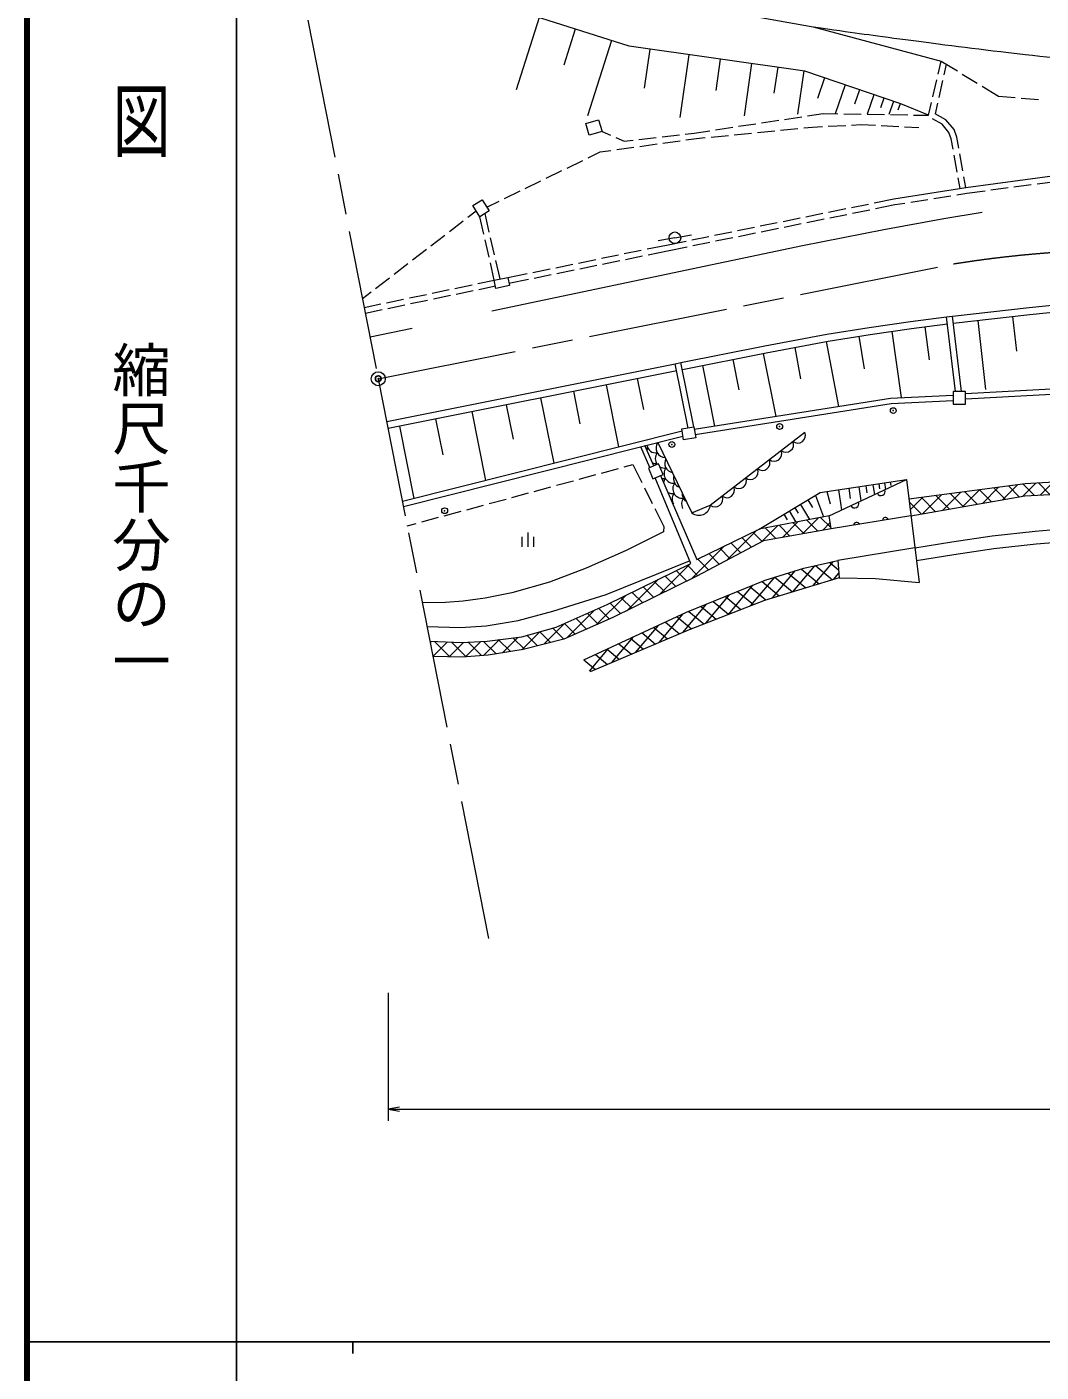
# Model space of a CAD drawing. Units: millimetres at full size, sheet at 1:1000; details may follow other scales. Extents: x 40000 to 680000, y 20000 to 380000.
# Drawn here: x 40000 to 127126, y 202409 to 317966 of the extents above; entities that cross this region are included whole.
import ezdxf
from ezdxf.enums import TextEntityAlignment as Align

# ---------------------------------------------------------------- set-up
doc = ezdxf.new("R2010")
doc.units = ezdxf.units.MM
doc.header["$LTSCALE"] = 1000
doc.header["$PDMODE"] = 32
doc.header["$PDSIZE"] = 500
doc.linetypes.add('CHAIN', pattern=[18.5, 12, -1.5, 3.5, -1.5])
for name, color, linetype, lineweight in [('M-BGD', 7, 'Continuous', 13), ('M-BMK', 2, 'CHAIN', 13), ('M-BMK-ROW', 30, 'Continuous', 13), ('M-BMK-SRVR', 3, 'Continuous', 13), ('M-STR-HTXT', 7, 'Continuous', 13), ('M-TTL', 2, 'Continuous', 140), ('M-TTL-BAND', 7, 'Continuous', 25)]:
    doc.layers.add(name, color=color, linetype=linetype, lineweight=lineweight)
doc.layers.add('M-OTRS', color=6, linetype='Continuous')
doc.styles.add('@ＭＳ ゴシック', font='')
doc.styles.get('@ＭＳ ゴシック').set_extended_font_data('@MS Gothic')

# ---------------------------------------------------------------- blocks, each defined once
blk = doc.blocks.new('open_arrow')
at = {"color": 0, "linetype": 'Continuous', "lineweight": -2}
blk.add_lwpolyline([(7.5, 1.25), (0, 0), (7.5, -1.25)], dxfattribs=at)

msp = doc.modelspace()

# ---------------------------------------------------------------- hatches: boundary and pattern name
at = {"layer": 'M-BGD'}
h = msp.add_hatch(dxfattribs=at)
h.set_pattern_fill('USER', color=256, style=0, pattern_type=2)
h.set_pattern_definition([(45, (156484, 277485), (-707.107, 707.107), []), (315, (156484, 277485), (707.107, 707.107), [])])
h.paths.add_polyline_path([(156484, 277485), (168324, 274914), (168394, 275846), (156453, 278334), (132758, 279117), (125755, 278723), (115772, 277391), (115944, 275975), (125732, 277695), (132719, 278069)])
h = msp.add_hatch(dxfattribs=at)
h.set_pattern_fill('USER', color=256, style=0, pattern_type=2)
h.set_pattern_definition([(45, (74878, 263882), (-707.107, 707.107), []), (315, (74878, 263882), (707.107, 707.107), [])])
h.paths.add_polyline_path([(74878, 263882), (77380, 263837), (79639, 264008), (82646, 264476), (86112, 265371), (90341, 267218), (97539, 270793), (103289, 273827), (109077, 274847), (108921, 275969), (102892, 274832), (97557, 272218), (97025, 271860), (89858, 268339), (85481, 266392), (82505, 265582), (79181, 265174), (77333, 265083), (74621, 265189)])
h = msp.add_hatch(dxfattribs=at)
h.set_pattern_fill('USER', color=256, style=0, pattern_type=2)
h.set_pattern_definition([(50, (87839, 263587), (-766.044, 642.788), []), (320, (87839, 263587), (642.788, 766.044), [])])
h.paths.add_polyline_path([(87839, 263587), (96672, 267677), (103425, 270434), (106744, 271462), (109665, 272116), (109781, 270644), (106930, 269780), (103355, 268705), (96882, 266181), (88376, 262559)])

# ---------------------------------------------------------------- linework, layer by layer
for p, q in [((84001, 318766), (82022, 312555)), ((87107, 317777), (86117, 314672)), ((90212, 316788), (88157, 310335)), ((93505, 316052), (93033, 312699)), ((96858, 315580), (96098, 310183)), ((99556, 315200), (99176, 312502)), ((102255, 314820), (101623, 310338)), ((104496, 314504), (104180, 312263)), ((118276, 313919), (118536, 315031)), ((118536, 315031), (119931, 314179)), ((118972, 314764), (118769, 313849)), ((106736, 314188), (106212, 310467)), ((108518, 313596), (107907, 311819)), ((117820, 311972), (118162, 313432)), ((118661, 313361), (118336, 311896)), ((120357, 313918), (121637, 313137)), ((110295, 312986), (109444, 310511)), ((111532, 312560), (111107, 311323)), ((112770, 312135), (112195, 310463)), ((122064, 312876), (123459, 312024)), ((123459, 312024), (124905, 311901)), ((113606, 311848), (113318, 311012)), ((114441, 311560), (114053, 310431)), ((115006, 311366), (114812, 310802)), ((117445, 310373), (117706, 311485)), ((118228, 311408), (118025, 310493)), ((125403, 311858), (126897, 311731)), ((103111, 309725), (104594, 309950)), ((105088, 310025), (106571, 310250)), ((107066, 310325), (108410, 310529)), ((108410, 310529), (109678, 310507)), ((110178, 310498), (111678, 310472)), ((112178, 310464), (113678, 310438)), ((114177, 310429), (115677, 310403)), ((116177, 310395), (117445, 310373)), ((118616, 309596), (117783, 310055)), ((118939, 309989), (118025, 310493)), ((119645, 309148), (118939, 309989)), ((89407, 308993), (90135, 308670)), ((94567, 308525), (96057, 308699)), ((96554, 308757), (97318, 308846)), ((97318, 308846), (98662, 309050)), ((98777, 308502), (100270, 308649)), ((99156, 309125), (100639, 309350)), ((100768, 308698), (102261, 308845)), ((101134, 309425), (102617, 309650)), ((102758, 308894), (104251, 309041)), ((104749, 309090), (106241, 309237)), ((106739, 309286), (107498, 309360)), ((107498, 309360), (108341, 309403)), ((108841, 309428), (110339, 309503)), ((110838, 309528), (111681, 309571)), ((111681, 309571), (112898, 309513)), ((113398, 309489), (114896, 309418)), ((115395, 309395), (116612, 309337)), ((119207, 308892), (118616, 309596)), ((119410, 308350), (119207, 308892)), ((119894, 308483), (119645, 309148)), ((90592, 308468), (91320, 308145)), ((90666, 307429), (92152, 307635)), ((91320, 308145), (92084, 308234)), ((92581, 308292), (94071, 308467)), ((92647, 307703), (94133, 307909)), ((94628, 307978), (96114, 308184)), ((96609, 308252), (97520, 308379)), ((97520, 308379), (98280, 308453)), ((119571, 307450), (119410, 308350)), ((120059, 307560), (119894, 308483)), ((86409, 305843), (87757, 306501)), ((88206, 306720), (89260, 307234)), ((89260, 307234), (90171, 307360)), ((119923, 305481), (119659, 306957)), ((120411, 305591), (120147, 307068)), ((84611, 304966), (85959, 305624)), ((120664, 304176), (120499, 305099)), ((120664, 304176), (128303, 305194)), ((82814, 304089), (84162, 304747)), ((114477, 303192), (120664, 304176)), ((120172, 304088), (120011, 304989)), ((122810, 303958), (124297, 304156)), ((124793, 304222), (126279, 304420)), ((126775, 304486), (128353, 304696)), ((79513, 302479), (80567, 302993)), ((81016, 303212), (82364, 303870)), ((112795, 302851), (114477, 303192)), ((114566, 302700), (115429, 302837)), ((115923, 302916), (117405, 303152)), ((117898, 303230), (119380, 303466)), ((119874, 303544), (120737, 303682)), ((120737, 303682), (122314, 303892)), ((78605, 302144), (77877, 301583)), ((79255, 300149), (78911, 301653)), ((79723, 300345), (79360, 301933)), ((106915, 301658), (108385, 301956)), ((108875, 302056), (110345, 302354)), ((108970, 301565), (110440, 301863)), ((110835, 302453), (112305, 302752)), ((110930, 301962), (112400, 302261)), ((112890, 302360), (114566, 302700)), ((77481, 301277), (76293, 300361)), ((101035, 300465), (102505, 300763)), ((102995, 300863), (104465, 301161)), ((103089, 300372), (104559, 300670)), ((104955, 301260), (106425, 301559)), ((105049, 300769), (106520, 301068)), ((107010, 301167), (108480, 301465)), ((75897, 300056), (74710, 299140)), ((79700, 298199), (79366, 299662)), ((80168, 298395), (79834, 299857)), ((95663, 299849), (94237, 299579)), ((94943, 299229), (96625, 299570)), ((95663, 299849), (97096, 300112)), ((97115, 299670), (98585, 299968)), ((97209, 299179), (98679, 299477)), ((99075, 300067), (100545, 300366)), ((99169, 299576), (100639, 299874)), ((101129, 299974), (102599, 300272)), ((74314, 298835), (73126, 297919)), ((89353, 298085), (90823, 298385)), ((91312, 298486), (92782, 298787)), ((91413, 297996), (92882, 298297)), ((93272, 298887), (94943, 299229)), ((93372, 298397), (95043, 298739)), ((95043, 298739), (96719, 299079)), ((72730, 297613), (71542, 296697)), ((80155, 296208), (79812, 297712)), ((80643, 296320), (80280, 297908)), ((83475, 296881), (84944, 297182)), ((85434, 297283), (86904, 297583)), ((85534, 296793), (87004, 297093)), ((87394, 297684), (88863, 297984)), ((87494, 297194), (88963, 297495)), ((89453, 297595), (90923, 297896)), ((71146, 296392), (69958, 295476)), ((78728, 295910), (80155, 296208)), ((81314, 296439), (82985, 296781)), ((81414, 295949), (83085, 296291)), ((83575, 296392), (85045, 296692)), ((69562, 295171), (68835, 294610)), ((72855, 294681), (74323, 294988)), ((74813, 295090), (76281, 295398)), ((74915, 294601), (76383, 294908)), ((76770, 295500), (78238, 295807)), ((76873, 295011), (78341, 295318)), ((78830, 295420), (80258, 295719)), ((68980, 293870), (70408, 294169)), ((69083, 293381), (70510, 293680)), ((70897, 294271), (72366, 294578)), ((71000, 293782), (72468, 294089)), ((72957, 294191), (74426, 294499)), ((119009, 293054), (119506, 293114)), ((119784, 286648), (119009, 293054)), ((120288, 286648), (119506, 293114)), ((121697, 292756), (122362, 286806)), ((124671, 293088), (125004, 290114)), ((69475, 291355), (73087, 292077)), ((111478, 291395), (111919, 288587)), ((114289, 291813), (115114, 286116)), ((117140, 292208), (117509, 289353)), ((105959, 290438), (106470, 287725)), ((108671, 290949), (109724, 285364)), ((70907, 284073), (95700, 289026)), ((95700, 289026), (96190, 289125)), ((96813, 283504), (95700, 289026)), ((97304, 283603), (96190, 289125)), ((100645, 289403), (101165, 286802)), ((103247, 289923), (104329, 284510)), ((71025, 283485), (95819, 288438)), ((92426, 287760), (92960, 285089)), ((98043, 288883), (99083, 283680)), ((86945, 286665), (87507, 283856)), ((89755, 287227), (90822, 281885)), ((81180, 285514), (81770, 282558)), ((84135, 286104), (85258, 280484)), ((75115, 284302), (75736, 281193)), ((78224, 284923), (79405, 279012)), ((72005, 283681), (73248, 277462)), ((72257, 277213), (96284, 283259)), ((72366, 276776), (96357, 282813)), ((93857, 280262), (93096, 281993)), ((94208, 282272), (97134, 276223)), ((93524, 280119), (92739, 281903)), ((89365, 279639), (90813, 280033)), ((91295, 280164), (92067, 280374)), ((92067, 280374), (92832, 278830)), ((85505, 278590), (86953, 278984)), ((87435, 279115), (88883, 279508)), ((108921, 275969), (115567, 279074)), ((112071, 278550), (112162, 277941)), ((112680, 278641), (112808, 277785)), ((113174, 278715), (113239, 278287)), ((113669, 278790), (113753, 278226)), ((114163, 278864), (114206, 278582)), ((115567, 279074), (116642, 270241)), ((79715, 277017), (81163, 277410)), ((81645, 277541), (83093, 277935)), ((83575, 278066), (85023, 278459)), ((93054, 278382), (93720, 277038)), ((107097, 277336), (107484, 276686)), ((107747, 277723), (108440, 275878)), ((108709, 278047), (109003, 277002)), ((109731, 278200), (109990, 276469)), ((110597, 278329), (110726, 277464)), ((111462, 278459), (111645, 277241)), ((75855, 275968), (77303, 276361)), ((77785, 276492), (79233, 276885)), ((93942, 276590), (94707, 275046)), ((105495, 276382), (106062, 275429)), ((105971, 276665), (106254, 276189)), ((106447, 276949), (107221, 275648)), ((72672, 275102), (73443, 275312)), ((73925, 275443), (75373, 275836)), ((105019, 276098), (105302, 275622)), ((109077, 274847), (108921, 275969)), ((115944, 275975), (109077, 274847)), ((82560, 273297), (82560, 274172)), ((83060, 273297), (83060, 274547)), ((83560, 273297), (83560, 274172)), ((116279, 273224), (109665, 272116))]:
    msp.add_line(p, q, dxfattribs=at)
for points in [[(92220, 320308), (100171, 319276), (107550, 317965), (118536, 315031)], [(117445, 310373), (115062, 311347), (106837, 314174), (91741, 316301), (83048, 319070)], [(79934, 293572), (106632, 299181), (113607, 300548), (118760, 301494), (122055, 302055)], [(119506, 293114), (126105, 293852), (130857, 294351), (134783, 294585), (137680, 294608), (141262, 294493)], [(119573, 292518), (126170, 293256), (130906, 293753), (134803, 293985), (137673, 294008), (141244, 293893)], [(96190, 289125), (103384, 290563), (108727, 291570), (112349, 292139), (115901, 292653), (119009, 293054)], [(96308, 288537), (103498, 289974), (108830, 290979), (112439, 291545), (115983, 292058), (119082, 292459)], [(120632, 286465), (132716, 287130), (137662, 287161)], [(120657, 286016), (132730, 286680), (137662, 286711)], [(97336, 283403), (114193, 286071), (119584, 286336)], [(97406, 282959), (114240, 285622), (119584, 285885)], [(97134, 276223), (98707, 276878), (106824, 283140)], [(74621, 265189), (77333, 265083), (79545, 265192), (82505, 265582), (85481, 266392), (89858, 268339), (97025, 271860), (93962, 279220)], [(94424, 279419), (97557, 272218), (102892, 274832)], [(108921, 275969), (102892, 274832), (108150, 277963), (115567, 279074)], [(168394, 275846), (156453, 278334), (132758, 279117), (125755, 278723), (115772, 277391)], [(115944, 275975), (125732, 277695), (132719, 278069), (156484, 277485), (168324, 274914)], [(94707, 275046), (94684, 274581), (91469, 272984), (88058, 271473), (84880, 270274), (81671, 269354), (79380, 268887), (77480, 268638), (75969, 268513), (73970, 268503)], [(109077, 274847), (103289, 273827), (97539, 270793), (90341, 267218), (86112, 265371), (82646, 264476), (79639, 264008), (77380, 263837), (74878, 263882)], [(116279, 273224), (119454, 273728), (122928, 274243), (126604, 274648), (129922, 274928), (132711, 274975), (138023, 275021), (143756, 274975), (147807, 274897), (152605, 274648), (155861, 274274), (158821, 273728), (163027, 272716), (168339, 271314), (171003, 270473), (173948, 269398)], [(116412, 272132), (119620, 272641), (123068, 273151), (126711, 273553), (129978, 273829), (132725, 273875), (138024, 273921), (143741, 273875), (147768, 273797), (152514, 273551), (155698, 273185), (158592, 272652), (162758, 271649), (168033, 270257), (170649, 269431), (173570, 268364)], [(74375, 266444), (77249, 266358), (79461, 266524), (82192, 266971), (85194, 267771), (89753, 269212), (96930, 272086)], [(87839, 263587), (96672, 267677), (103425, 270434), (106744, 271462), (109665, 272116), (109781, 270644), (106930, 269780), (103355, 268705), (96882, 266181), (88376, 262559)], [(109781, 270644), (112905, 270586), (116642, 270241)]]:
    msp.add_lwpolyline(points, dxfattribs=at)
for points in [[(89407, 308993), (88313, 308675), (88024, 309669), (89118, 309987)], [(78911, 301653), (78306, 302622), (79111, 303124), (79715, 302155)], [(80155, 296208), (81314, 296439), (81454, 295738), (80295, 295507)], [(119584, 285563), (120632, 285563), (120632, 286648), (119584, 286648)], [(96256, 283432), (97304, 283603), (97458, 282655), (96410, 282484)], [(93391, 280062), (93785, 279145), (94658, 279519), (94264, 280437)]]:
    msp.add_lwpolyline(points, close=True, dxfattribs=at)
msp.add_circle((95663, 299849), 500, dxfattribs=at)
for centre, radius, start, end in [((106218, 282876), 660, 231.71948, 23.58758), ((94045, 282179), 812, 190.50475, 277.38014), ((94853, 281779), 812, 142.61986, 269.01064), ((105204, 282093), 660, 231.71948, 23.58758), ((93237, 282578), 812, 267.0449, 277.38014), ((93987, 281279), 812, 142.61986, 154.32377), ((94795, 280880), 812, 142.61986, 217.30423), ((95603, 280480), 812, 151.66546, 259.96505), ((104189, 281310), 660, 231.71948, 23.58758), ((93987, 281279), 812, 253.14914, 277.38014), ((94737, 279980), 812, 142.61986, 154.98889), ((94795, 280880), 812, 238.53938, 277.38014), ((95545, 279581), 812, 142.61986, 277.38014), ((102160, 279745), 660, 231.71948, 23.58758), ((103175, 280527), 660, 231.71948, 23.58758), ((94737, 279980), 812, 254.52529, 277.38014), ((95487, 278681), 812, 142.61986, 170.41444), ((96295, 278282), 812, 142.61986, 277.38014), ((96353, 279181), 812, 161.90169, 249.72881), ((101146, 278962), 660, 231.71948, 23.58758), ((95487, 278681), 812, 236.61057, 277.38014), ((96237, 277382), 812, 142.61986, 211.65944), ((97045, 276982), 812, 142.61986, 208.65093), ((97103, 277882), 812, 174.58668, 237.04383), ((99117, 277396), 660, 231.71948, 23.58758), ((100131, 278179), 660, 231.71948, 23.58758), ((113376, 278050), 350, 205.04124, 25.04124), ((95429, 277782), 812, 275.57079, 277.38014), ((96179, 276482), 812, 142.61986, 143.57933), ((97853, 276583), 812, 197.6347, 205.84173), ((97738, 276990), 976, 231.76791, 353.39123), ((111111, 276992), 350, 205.04124, 25.04124), ((111286, 275153), 256, 22.01027, 176.6495), ((113753, 275558), 256, 22.01027, 176.6495)]:
    msp.add_arc(centre, radius, start, end, dxfattribs=at)
msp.add_open_spline([(107550, 317965), (111164, 317453), (112085, 317327), (114996, 316940), (118921, 316418), (121122, 316136), (125056, 315678), (128831, 315239), (130955, 315075), (134730, 314627), (138443, 314185), (140515, 313875), (144229, 313435), (145843, 313244), (146774, 313314), (148365, 312979), (149650, 312709), (150339, 312432), (151590, 312033), (153252, 311502), (154175, 311173), (155796, 310526), (156815, 310119), (157381, 309873), (158355, 309369), (159386, 308835), (159892, 308409), (160890, 307815), (161814, 307265), (162307, 306907), (163274, 306436), (164164, 306003), (164692, 305823), (165611, 305455), (167237, 304803), (167797, 304632), (169834, 303941)], degree=3, knots=[0, 0, 0, 0, 1, 1, 1, 2, 2, 2, 3, 3, 3, 4, 4, 4, 5, 5, 5, 6, 6, 6, 7, 7, 7, 8, 8, 8, 9, 9, 9, 10, 10, 10, 11, 11, 11, 12, 12, 12, 12], dxfattribs=at)
at = {"layer": 'M-BMK'}
for p, q in [((60556, 336705), (70185, 287743)), ((70185, 287743), (119153, 297516)), ((70185, 287743), (79815, 238781))]:
    msp.add_line(p, q, dxfattribs=at)
msp.add_arc((135335, 198834), 100000, 70.97715, 99.31228, dxfattribs=at)
at = {"layer": 'M-BMK-ROW'}
for centre in [(114425, 285006), (104666, 283644), (95402, 282097), (75888, 276406)]:
    msp.add_circle(centre, 250, dxfattribs=at)
for p in [(114425, 285006), (104666, 283644), (95402, 282097), (75888, 276406)]:
    msp.add_point(p, dxfattribs=at)
at = {"layer": 'M-BMK-SRVR'}
msp.add_circle((70185, 287743), 600, dxfattribs=at)
msp.add_point((70185, 287743), dxfattribs=at)
at = {"layer": 'M-OTRS'}
msp.add_point((70185, 287743), dxfattribs=at)
at = {"layer": 'M-STR-HTXT'}
for p, q in [((71025, 235000), (71025, 224000)), ((71025, 225000), (200544, 225000))]:
    msp.add_line(p, q, dxfattribs=at)
at = {"layer": 'M-TTL'}
msp.add_line((40000, 380000), (40000, 20000), dxfattribs=at)
at = {"layer": 'M-TTL-BAND'}
for p, q in [((58000, 370000), (58000, 20000)), ((40000, 205000), (579000, 205000)), ((68000, 205000), (68000, 204000))]:
    msp.add_line(p, q, dxfattribs=at)

# ---------------------------------------------------------------- block references
at = {"layer": 'M-STR-HTXT', "xscale": 133, "yscale": 133}
msp.add_blockref('open_arrow', (71025, 225000), dxfattribs=at)

# ---------------------------------------------------------------- texts
at = {"layer": 'M-TTL-BAND', "style": '@ＭＳ ゴシック', "width": 1.4}
msp.add_text('平  面  図', height=3666, rotation=270, dxfattribs=at).set_placement((49777, 306475), align=Align.MIDDLE_RIGHT)
at = {"layer": 'M-TTL-BAND', "style": '@ＭＳ ゴシック'}
msp.add_text('縮尺千分の一', height=3666, rotation=270, dxfattribs=at).set_placement((49777, 261030), align=Align.MIDDLE_RIGHT)

doc.saveas('drawing.dxf')
